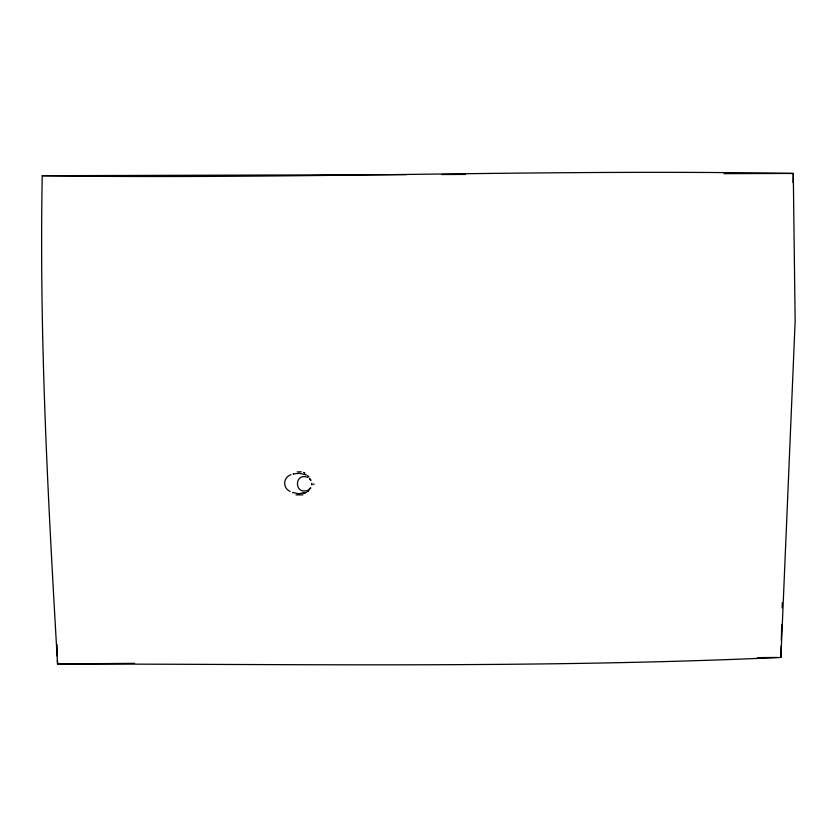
<?xml version="1.0" encoding="UTF-8"?>
<svg xmlns="http://www.w3.org/2000/svg" width="837" height="837" viewBox="0 0 837 837"><rect width="100%" height="100%" fill="white"/><g stroke="black" fill="none" stroke-linecap="round" stroke-linejoin="round"><path stroke-width="1.26" d="M42.237 175.728C39.172 338.65 48.127 501.447 57.565 664.023C298.683 663.982 539.949 668.282 780.9 657.432L795.15 321.262L793.277 173.447C542.931 169.064 292.605 179.348 42.237 175.728L406.656 174.619M780.9 657.432L781.203 645.693M781.329 640.472L781.737 624.821M782.166 607.861L782.302 602.64M793.047 182.581L793.277 173.447L724.057 173.657M311.919 484.372L311.793 484.885M311.919 484.341L311.793 483.148M310.715 488.086L308.884 489.635M293.243 473.857L293.442 473.7M313.896 484.675L313.885 483.807M309.219 489.028L309.962 488.379M308.058 491.235L308.905 490.43L306.488 492.365M290.983 474.673C282.979 477.467 282.435 487.845 290.104 491.455M310.056 488.316L310.673 488.002M307.734 490.273C293.996 495.347 294.111 472.068 307.765 477.414M302.931 494.876L296.016 494.876M301.1 493.37L303.14 492.983M304.302 493.171L305.432 492.878L303.14 492.983M301.079 493.37C298.914 494.761 291.663 491.57 292.531 492.711M310.966 480.25L309.606 478.513M297.219 471.89L301.268 471.827M298.453 473.365L300.462 473.522M298.265 473.376L293.337 473.993M306.237 474.924L300.504 473.533M134.6 663.322L57.565 664.023L57.45 660.111M757.401 657.641L776.987 657.463M441.926 174.514L465.435 174.441M305.683 474.579L305.066 474.391M309.502 478.461L309.857 479.245M303.549 472.371L304.616 472.936M304.093 472.623L304.689 472.978M307.367 475.489L309.031 477.027M310.726 480.061L310.077 479.486M56.958 644.448L57.324 656.198"/></g></svg>
